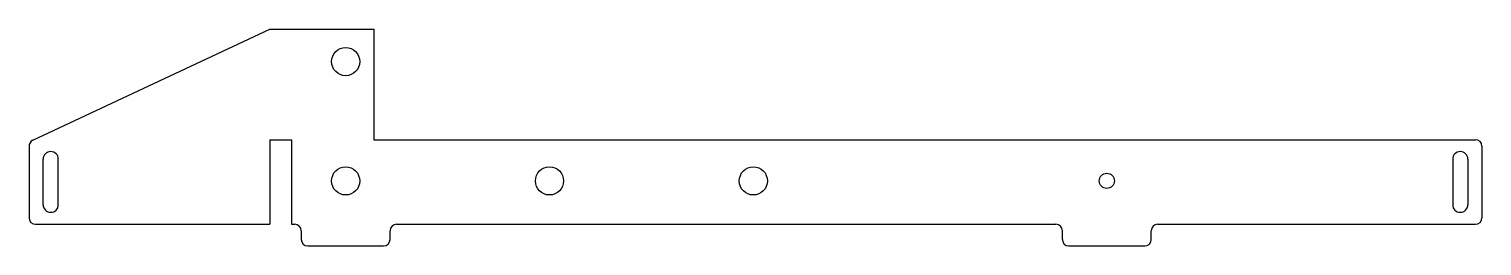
# Model space of a CAD drawing. Extents: x -170 to 500, y -50 to 50.
import ezdxf

# ---------------------------------------------------------------- set-up
doc = ezdxf.new("R2010")
doc.units = 0
doc.layers.add('Sketch', color=7, linetype='CONTINUOUS')

msp = doc.modelspace()

# ---------------------------------------------------------------- linework, layer by layer
at = {"layer": 'Sketch'}
for p, q in [((-168.28, -1.28), (-59, 50)), ((-59, 50), (-58, 50)), ((-58, 50), (-54, 50)), ((-54, 50), (-50, 50)), ((-50, 50), (-49, 50)), ((-49, 50), (-11, 50)), ((-11, 50), (-11, -1)), ((-170, -4), (-170, -37)), ((-59, -1), (-58, -1)), ((-59, -1), (-59, -40)), ((-58, -1), (-54, -1)), ((-54, -1), (-50, -1)), ((-50, -1), (-49, -1)), ((-49, -1), (-49, -40)), ((-11, -1), (497, -1)), ((500, -4), (500, -37)), ((-163.5, -31), (-163.5, -10)), ((-156.5, -31), (-156.5, -10)), ((486.5, -10), (486.5, -31)), ((493.5, -10), (493.5, -31)), ((-167, -40), (-59, -40)), ((-49, -40), (-47.5, -40)), ((-0.5, -40), (303.5, -40)), ((350.5, -40), (497, -40)), ((-44.5, -43), (-44.5, -47)), ((-3.5, -47), (-3.5, -43)), ((306.5, -47), (306.5, -43)), ((347.5, -47), (347.5, -43)), ((-41.5, -50), (-6.5, -50)), ((309.5, -50), (344.5, -50))]:
    msp.add_line(p, q, dxfattribs=at)
for centre, radius in [((-24, 35), 6.5), ((-24, -20), 6.5), ((70, -20), 6.5), ((164, -20), 6.5), ((327, -20), 3.5)]:
    msp.add_circle(centre, radius, dxfattribs=at)
for centre, radius, start, end in [((-167, -4), 3, 115.141, 180), ((-160, -10), 3.5, 0, 180), ((490, -10), 3.5, 0, 180), ((497, -4), 3, 0, 90), ((-160, -31), 3.5, -180, 0), ((490, -31), 3.5, 180, 0), ((-167, -37), 3, 180, -90), ((-47.5, -43), 3, 0, 90), ((-0.5, -43), 3, 90, 180), ((303.5, -43), 3, 0, 90), ((350.5, -43), 3, 90, 180), ((497, -37), 3, -90, 0), ((-41.5, -47), 3, 180, -90), ((-6.5, -47), 3, -90, 0), ((309.5, -47), 3, 180, -90), ((344.5, -47), 3, -90, 0)]:
    msp.add_arc(centre, radius, start, end, dxfattribs=at)

doc.saveas('drawing.dxf')
